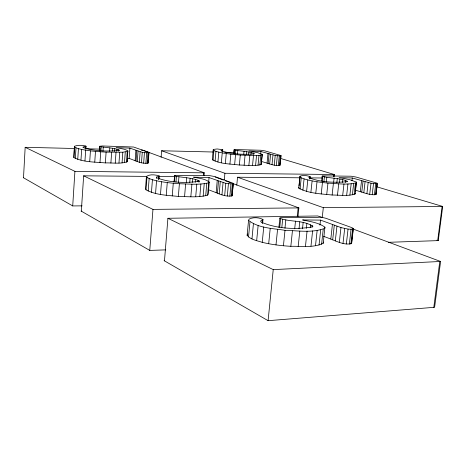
<?xml version="1.0" encoding="UTF-8"?>
<svg xmlns="http://www.w3.org/2000/svg" width="466" height="466" viewBox="0 0 466 466"><rect width="100%" height="100%" fill="white"/><g stroke="black" fill="none" stroke-linecap="round" stroke-linejoin="round"><path stroke-width="0.7" d="M262.993 219.469L260.593 221.111L261.251 222.16C277.136 228.876 295.712 229.697 312.54 226.901L312.902 226.278C303.197 219.911 290.341 222.224 279.798 218.28L280.858 217.581L282.536 217.465L313.88 217.605L321.016 217.121L325.955 218.304L352.273 227.792L353.321 228.754L351.049 229.237L348.044 229.097L340.972 227.571L320.497 220.103L302.58 219.94C310.14 221.583 318.494 222.538 324.901 227.169L324.854 228.276C312.406 233.192 298.1 230.635 285.006 230.309C272.802 228.34 258.595 228.305 248.553 220.377L249.141 219.078C253.37 217.01 258.88 217.406 262.993 219.469L262.579 223.697M248.553 220.377L247.126 235.365C250.784 239.763 257.081 240.596 262.236 242.349C271.62 244.586 281.219 245.751 290.836 246.316C301.485 246.007 313.356 248.069 323.218 243.275L323.27 242.081M23.504 177.767L25.17 147.303L74.531 148.497M322.175 176.014L322.163 176.247C330.406 178.664 339.65 177.616 347.531 181.361L347.351 181.711C334.605 182.788 320.62 182.503 308.737 177.54L310.158 176.643C307.018 175.525 303.261 174.977 300.057 176.189L298.735 188.118C308.812 193.594 320.934 193.769 332.13 195.027C339.731 194.969 347.927 196.512 355.214 193.908L356.385 182.078L349.599 179.649L339.079 177.587L352.249 177.989L371 183.196L375.736 183.703L377.25 183.208L356.041 177.045L351.114 176.218L322.816 175.868L322.175 176.014L321.645 181.053M85.866 149.085L85.884 146.05C82.179 145.176 78.055 144.85 74.455 146.283L73.861 157.595C83.507 162.349 94.854 161.929 105.363 162.914C112.591 162.698 120.379 164.154 127.3 161.737L127.824 150.646L124.422 149.289L116.127 147.571L129.892 148.136L142.264 152.324L146.65 152.784L149.068 152.458L133.596 147.023L102.415 145.975L99.736 146.248L99.409 151.083M73.861 157.595L74.455 146.283M75.317 158.487L75.999 147.809L74.531 146.971M82.127 205.856L72.713 205.931L74.915 171.348L25.17 147.303M77.752 159.378L78.439 148.654L75.999 147.809M80.968 160.205L81.666 149.44L78.439 148.654M85.138 148.596L85.278 146.499L86.047 146.295M81.329 211.185L83.641 175.828L146.86 176.398M84.958 160.956L85.662 150.169L81.666 149.44M85.703 148.84L85.884 146.05M89.717 161.638L90.433 150.838L85.662 150.169M94.755 162.197L95.483 151.386L90.433 150.838M99.753 150.623L100.033 146.47L99.736 146.248M99.829 150.215L99.969 148.147M99.98 162.622L100.714 151.823L95.483 151.386M100.918 150.926L101.204 146.767L100.033 146.47M102.98 151.24L103.266 147.081L101.204 146.767M105.363 162.914L106.102 152.132L122.814 152.225L128.068 151.205M109.562 151.357L109.801 147.885L103.266 147.081M110.885 163.071L111.642 152.318M112.417 151.06L112.609 148.281L109.801 147.885M114.554 151.438L114.752 148.654L112.609 148.281M115.248 163.1L116.005 152.376M116.75 151.264L116.902 149.172L114.752 148.654M118.702 151.205L118.801 149.802L116.902 149.172M118.97 163.036L119.733 152.347M122.051 162.879L122.814 152.225M124.498 162.634L125.267 152.015M126.449 162.238L127.218 151.66M127.166 159.739L127.3 161.737M127.468 155.545L127.672 152.743M149.068 152.458L147.978 163.135C141.291 164.131 135.233 160.473 129.14 158.411L129.892 148.136M135.134 160.677L135.903 150.279M136.025 161.061L136.8 150.64M137.284 161.591L138.064 151.141M139.351 162.308L140.138 151.817M141.472 162.832L142.264 152.324M143.644 163.164L144.443 152.644M145.852 163.298L146.65 152.784M147.139 163.269L147.938 152.772M159.098 178.979L159.325 176.096L158.982 175.752C154.957 174.791 150.064 173.987 146.435 176.393L145.491 188.765L146.015 189.825C155.83 195.132 167.492 195.283 178.356 196.431C188.048 196.559 198.137 197.782 207.597 195.155L208.209 194.409L209.286 182.09C204.999 178.571 198.749 178.362 193.483 177.138L209.042 177.587L225.783 183.324L230.967 183.884L233.379 183.342L214.75 176.55L209.729 175.647L174.756 175.408L173.94 182.066M147.961 161.982L148.066 160.589M148.438 155.708L148.549 154.316M147.978 163.135L148.782 152.65M146.015 189.825L146.971 177.383L146.435 176.393M148.188 191.083L149.149 178.565L146.971 177.383M151.456 192.312L152.429 179.725L149.149 178.565M165.739 249.869L149.767 250.411L152.965 209.385L83.641 175.828M156.39 178.449L156.494 177.08L159.325 176.096M155.557 193.425L156.547 180.785L152.429 179.725M158.382 179.299L158.603 176.41M158.702 179.346L158.813 177.907M161.102 157.281L161.615 150.763L213.049 152.003M160.49 194.415L161.498 181.74L156.547 180.785M166.251 195.277L167.265 182.585L161.498 181.74M164.475 260.861L167.917 218.28L317.824 215.962L321.919 217.476M172.245 195.953L173.276 183.255L167.265 182.585M174.29 181.088L174.523 178.251M174.47 181.682L174.936 175.979L174.459 175.665M175.967 182.084L176.433 176.375L174.936 175.979M178.466 182.491L178.938 176.771L176.433 176.375M178.356 196.431L179.398 183.744C189.109 183.93 199.157 185.153 208.686 182.777L209.286 182.09M184.559 196.71L185.614 184.047M186.307 182.777L186.726 177.767L178.938 176.771M189.744 182.561L190.105 178.262L186.726 177.767M190.833 196.792L191.899 184.169M192.429 182.334L192.738 178.752L190.105 178.262M195.237 182.317L195.481 179.439L192.738 178.752M195.714 196.716L196.792 184.134M197.91 181.752L198.033 180.307L195.481 179.439M198.97 182.288L199.099 180.843L198.033 180.307M199.821 196.524L200.898 183.983M203.392 175.682L203.642 172.828M204.038 175.688L204.289 172.834L142.759 150.151L141.309 150.116M203.147 196.209L204.23 183.72M205.698 195.784L206.787 183.348M207.597 195.155L208.686 182.777M208.675 181.81L209.042 177.587M222.597 151.945L222.783 149.871L222.41 149.644L217.168 148.963L213.731 149.388L213.183 149.895L212.327 159.652C220.366 164.154 230.379 163.851 239.367 165.022C246.584 165.191 254.034 166.228 261.146 164.626L262.358 154.432L257.506 152.627L248.96 151.013L260.937 151.514L275.214 155.458L279.297 155.889L280.998 155.574L265.014 150.92L260.925 150.256L234.899 149.539L234.078 149.796L233.769 153.215M213.055 160.345L213.917 150.547L213.183 149.895M215.082 161.184L215.956 151.339L213.917 150.547M217.919 162.017L218.799 152.132L215.956 151.339M233.379 183.342L232.08 195.877C226.622 196.891 221.123 194.788 216.16 192.662L217.243 180.528M217.412 193.198L218.502 181.029M222.218 151.456L222.34 150.069L222.783 149.871M221.344 162.785L222.23 152.865L218.799 152.132M219.171 193.926L220.267 181.723M221.956 194.91L223.057 182.655M225.352 163.49L226.249 153.547L222.23 152.865M224.315 179.771L224.903 173.276L161.615 150.763M224.67 195.615L225.783 183.324M229.93 164.119L230.839 154.164L226.249 153.547M227.303 196.035L228.427 183.738M229.843 196.174L230.967 183.884M233.85 153.733L234.159 150.314M234.165 154.118L234.544 150.005L234.078 149.796M231.247 196.099L232.371 183.82M235.481 153.716L235.796 150.285L234.544 150.005M234.631 164.632L235.546 154.677L230.839 154.164M232.08 195.877L233.21 183.627M237.497 154.013L237.817 150.576L235.796 150.285M236.792 185.13L237.52 177.226L300.063 177.796M239.367 165.022L240.287 155.073L256.539 155.528L260.809 155.201L262.358 154.432M243.695 154.764L244.021 151.328L237.817 150.576M244.12 165.29L245.046 155.353M246.467 154.45L246.73 151.695L244.021 151.328M248.605 154.799L248.867 152.05L246.73 151.695M248.873 165.43L249.811 155.522M250.953 154.601L251.145 152.533L248.867 152.05M253.201 154.508L253.329 153.128L251.145 152.533M252.543 165.453L253.481 155.568M248.524 237.013L249.962 221.921M255.595 165.383L256.539 155.528M258.036 165.238L258.98 155.405M251.966 238.918L253.428 223.709M260.675 154.229L260.937 151.514M259.865 164.999L260.809 155.201M261.146 164.626L262.09 154.863M256.661 240.736L258.147 225.433M280.998 155.574L280.031 165.238C275.948 166.339 271.125 164.341 267.047 163.141L267.985 153.535M262.16 222.818L262.44 219.993M268.131 163.502L269.074 153.873M269.651 163.997L270.6 154.345M262.236 242.349L263.744 226.971M272.01 164.667L272.965 154.986M274.253 165.162L275.214 155.458M276.361 165.465L277.322 155.755M268.69 243.747L270.222 228.317M278.33 165.593L279.297 155.889M279.379 165.564L280.351 155.865M279.967 165.436L280.934 155.755M353.292 229.109L440.591 261.467L434.603 307.292L268.096 320.684L273.233 269.61L167.917 218.28M275.994 244.918L277.55 229.458M278.889 227.309L279.915 217.872M279.769 227.105L280.608 218.758M281.796 227.693L282.646 219.323M284.965 228.241L285.821 219.865M283.427 245.774L285.006 230.309M290.836 246.316L292.432 230.862M299.05 185.94L300.057 176.189M294.698 228.841L295.496 221.152M300.057 189.08L301.228 177.82L299.9 176.917M297.25 216.585L298.153 207.912M297.966 216.574L298.869 207.906L233.542 183.796M302.894 190.215L304.077 178.892L301.228 177.82M299.026 228.812L299.755 221.816M298.188 246.543L299.801 231.124M302.498 228.794L303.162 222.486M306.605 191.316L307.799 179.94L304.077 178.892M309.64 179.02L309.855 176.934M309.942 178.728L310.158 176.643M306.366 228.404L306.884 223.476M310.898 192.318L312.109 180.901L307.799 179.94M305.446 246.45L307.071 231.089M310.245 227.577L310.548 224.752M312.086 226.977L312.237 225.556M315.779 193.209L317.002 181.763L312.109 180.901M310.973 246.159L312.61 230.862M322.321 181.344L322.839 176.538M315.499 245.704L317.142 230.478M321.225 193.99L322.46 182.526L317.002 181.763M323.899 181.711L324.418 176.894M319.95 225.148L320.497 220.103M319.035 245.099L320.678 229.936M322.239 217.628L323.317 207.667L237.52 177.226M326.299 182.078L326.823 177.261M326.707 194.596L327.953 183.132C337.361 183.464 347.327 185.305 356.49 182.701M321.587 244.335L323.229 229.249M323.218 243.275L324.901 227.169M333.563 176.684L333.802 174.517M332.13 195.027L333.382 183.569M334.11 176.69L334.349 174.523L280.346 158.382M333.639 182.293L334.087 178.158M336.842 182.748L337.297 178.606M353.321 228.754L351.632 243.567C344.555 245.366 337.32 241.592 330.808 239.07L332.427 224.426M337.466 195.283L338.73 183.843M332.683 239.862L334.308 225.177M339.504 182.503L339.889 179.049M335.304 240.951L336.947 226.202M342.44 182.445L342.749 179.678M342.696 195.359L343.972 183.954M345.37 182.544L345.603 180.464M339.312 242.396L340.972 227.571M346.663 195.295L347.939 183.924M343.005 243.409L344.677 228.544M349.89 195.126L351.172 183.79M351.947 180.709L352.249 177.989M346.36 243.98L348.044 229.097M352.389 194.852L353.665 183.552M354.154 194.473L355.436 183.214M349.36 244.108L351.049 229.237M355.354 191.142L356.385 182.078M350.881 243.939L352.576 229.091M351.632 242.372L353.24 228.293M377.355 183.47L376.05 194.572C370.709 195.44 365.361 193.169 360.294 191.666L361.558 180.662M361.762 192.149L363.031 181.117M363.8 192.808L365.076 181.746M366.893 193.693L368.181 182.59M369.701 194.328L371 183.196M372.218 194.712L373.522 183.569M374.431 194.835L375.736 183.703M375.532 194.771L376.837 183.645M376.598 188.753L376.05 194.572M376.761 187.367L377.087 184.594M437.679 240.637L442.106 206.461M388.3 242.314L438.273 240.613L442.7 206.455L376.586 186.738M433.805 307.356L439.782 261.502M298.735 188.118L298.904 187.332M247.126 235.365L247.726 233.961M222.34 150.069L220.977 150.477L221.268 150.908C231.917 154.089 243.642 154.945 254.587 153.786L253.329 153.128M85.278 146.499L83.123 146.918L82.936 147.373C94.435 151.45 107.477 151.427 119.512 150.501L118.801 149.802M273.233 269.61L440.591 261.467M152.965 209.385L298.869 207.906M323.317 207.667L442.7 206.455M159.215 176.509L174.47 176.649M309.517 177.878L321.878 177.989M74.915 171.348L204.289 172.834M224.903 173.276L334.349 174.523M85.418 148.759L99.934 149.114M224.641 152.283L234.06 152.51M127.69 158.358L129.14 158.411M100.714 151.823L106.102 152.132M173.276 183.255L179.398 183.744M235.546 154.677L240.287 155.073M322.46 182.526L327.953 183.132M261.781 161.545L267.047 163.141M355.669 190.256L360.294 191.666M436.892 240.141L438.273 240.613M215.164 177.016L223.331 180.033M225.375 180.785L230.816 182.794M208.582 189.779L216.16 192.662M323.55 236.268L330.808 239.07M23.3 177.645L72.713 205.931M81.049 211.022L149.767 250.411M164.067 260.628L268.096 320.684M231.678 195.219L232.254 195.569M147.908 162.681L148.27 162.925M199.099 180.843L199.32 181.303C185.41 183.266 169.915 182.794 156.593 177.744L156.494 177.08M355.115 193.239L355.214 193.908"/></g></svg>
